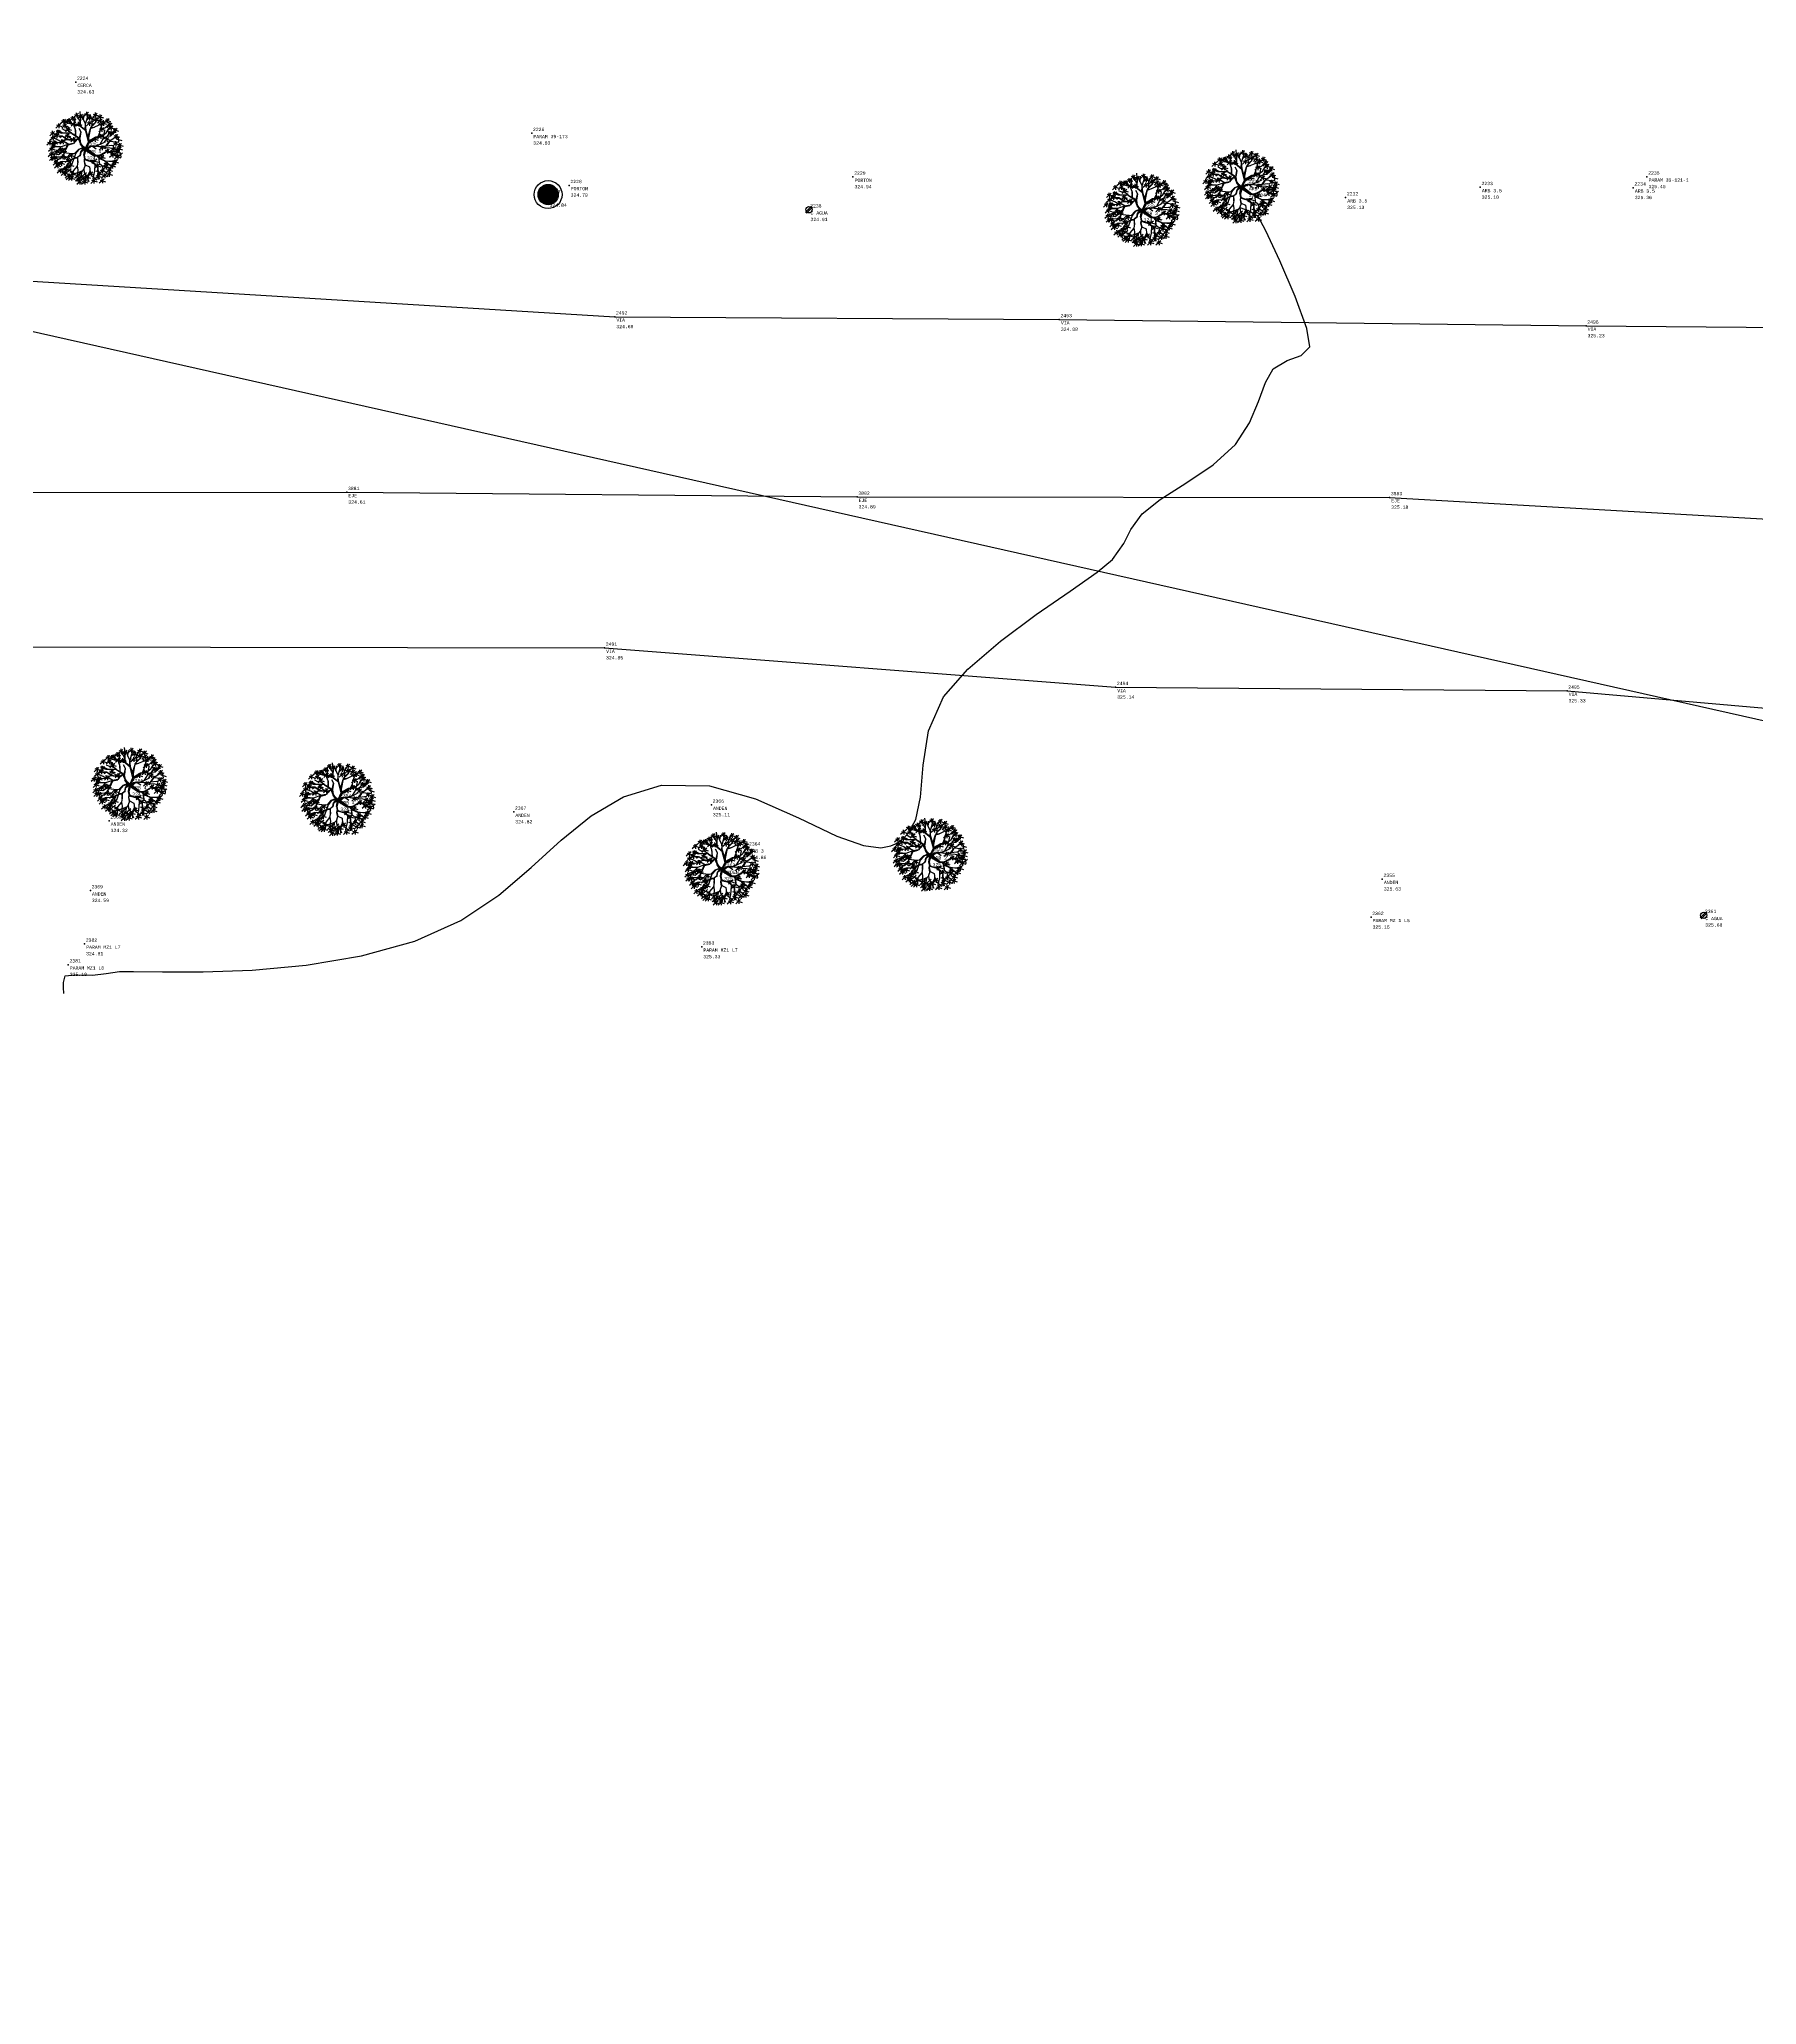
# Model space of a CAD drawing. Header units: metres. Extents: x 5050628 to 5051715, y 2427226 to 2427693.
# Drawn here: x 5051269.77 to 5051295.77, y 2427516.79 to 2427546.56 of the extents above; entities that cross this region are included whole.
import ezdxf
from ezdxf.enums import TextEntityAlignment as Align

# ---------------------------------------------------------------- set-up
doc = ezdxf.new("R2010")
doc.units = ezdxf.units.M
for name, color, linetype in [('1. Eje Vía', 7, 'Continuous'), ('2', 7, 'Continuous'), ('ARBOLES', 3, 'Continuous'), ('C-TOPO-MINR-N', 11, 'Continuous'), ('CONTADOR AGUA', 255, 'Continuous'), ('CVL_PUNTO', 2, 'Continuous'), ('CVL_PUNTO_COR', 2, 'Continuous'), ('CVL_PUNTO_NUM', 2, 'Continuous'), ('POSTE', 2, 'Continuous'), ('Red Baja Tension', 30, 'Continuous'), ('Vía', 40, 'Continuous')]:
    doc.layers.add(name, color=color, linetype=linetype)
doc.layers.add('Poste Baja tension', color=30, linetype='Continuous', lineweight=100)
doc.styles.add('MONOTXT4', font='monotxt4.shx')

# ---------------------------------------------------------------- blocks, each defined once
blk = doc.blocks.new('ar-2')
at = {"layer": 'ARBOLES'}
for p, q in [((28.786, 111.965), (28.579, 111.782)), ((28.613, 111.92), (28.846, 111.848)), ((28.69, 111.982), (28.714, 111.782)), ((28.994, 112.147), (28.788, 111.964)), ((28.821, 112.102), (29.055, 112.03)), ((29.043, 111.964), (28.837, 111.781)), ((28.87, 111.919), (29.104, 111.847)), ((28.899, 112.164), (28.922, 111.964)), ((28.948, 111.981), (28.971, 111.781)), ((29.159, 112.15), (28.953, 111.966)), ((29.24, 111.943), (28.972, 112.031)), ((28.986, 112.105), (29.22, 112.033)), ((29.198, 111.809), (28.992, 111.626)), ((29.025, 111.764), (29.259, 111.692)), ((29.064, 112.167), (29.087, 111.966)), ((29.103, 111.827), (29.126, 111.626)), ((29.381, 112.272), (29.175, 112.089)), ((29.208, 112.227), (29.442, 112.155)), ((29.442, 112.04), (29.235, 111.857)), ((29.269, 111.995), (29.502, 111.923)), ((29.286, 112.289), (29.309, 112.089)), ((29.552, 112.413), (29.346, 112.23)), ((29.401, 112.088), (29.364, 112.162)), ((29.379, 112.368), (29.613, 112.296)), ((29.632, 112.027), (29.426, 111.844)), ((29.457, 112.43), (29.48, 112.23)), ((29.459, 111.982), (29.692, 111.91)), ((29.716, 112.36), (29.509, 112.177)), ((29.537, 112.044), (29.56, 111.844)), ((29.543, 112.315), (29.776, 112.243)), ((29.603, 112.491), (29.626, 112.29)), ((29.982, 112.455), (29.776, 112.272)), ((29.809, 112.411), (30.043, 112.339)), ((29.887, 112.473), (29.91, 112.272)), ((30.096, 112.061), (29.889, 111.878)), ((30.099, 112.288), (29.893, 112.105)), ((29.923, 112.016), (30.156, 111.944)), ((29.926, 112.243), (30.16, 112.171)), ((30, 112.078), (30.023, 111.878)), ((30.004, 112.305), (30.027, 112.105)), ((30.344, 112.212), (30.137, 112.029)), ((30.353, 112.423), (30.146, 112.24)), ((30.171, 112.168), (30.404, 112.095)), ((30.18, 112.379), (30.413, 112.306)), ((30.248, 112.23), (30.271, 112.029)), ((30.257, 112.441), (30.28, 112.24)), ((30.555, 112.339), (30.348, 112.155)), ((30.566, 112.171), (30.36, 111.988)), ((30.382, 112.294), (30.615, 112.222)), ((30.393, 112.127), (30.627, 112.054)), ((30.434, 111.919), (30.446, 112)), ((30.449, 111.764), (30.683, 111.692)), ((30.459, 112.356), (30.482, 112.155)), ((30.471, 112.189), (30.494, 111.988)), ((30.694, 112.066), (30.488, 111.883)), ((30.521, 112.021), (30.755, 111.949)), ((30.527, 111.827), (30.55, 111.626)), ((30.599, 112.083), (30.622, 111.883)), ((30.86, 112.173), (30.654, 111.99)), ((30.687, 112.129), (30.921, 112.056)), ((30.743, 112.051), (30.977, 111.979)), ((30.963, 111.971), (30.756, 111.788)), ((30.765, 112.191), (30.788, 111.99)), ((30.79, 111.926), (31.023, 111.854)), ((31.017, 111.865), (30.81, 111.682)), ((30.844, 111.82), (31.077, 111.748)), ((30.857, 111.782), (30.956, 111.857)), ((30.867, 111.988), (30.89, 111.788)), ((30.921, 111.882), (30.945, 111.682)), ((31.2, 111.764), (30.994, 111.581)), ((31.027, 111.72), (31.261, 111.648)), ((31.105, 111.782), (31.128, 111.581)), ((28.4, 111.227), (28.194, 111.044)), ((28.227, 111.182), (28.46, 111.11)), ((28.48, 110.97), (28.274, 110.787)), ((28.305, 111.244), (28.328, 111.044)), ((28.307, 110.925), (28.541, 110.853)), ((28.528, 111.641), (28.322, 111.457)), ((28.536, 111.431), (28.33, 111.248)), ((28.355, 111.596), (28.589, 111.524)), ((28.363, 111.387), (28.597, 111.315)), ((28.569, 111.108), (28.363, 110.925)), ((28.385, 110.987), (28.408, 110.787)), ((28.603, 111.231), (28.396, 111.048)), ((28.43, 111.186), (28.663, 111.114)), ((28.433, 111.658), (28.456, 111.457)), ((28.441, 111.449), (28.464, 111.248)), ((28.474, 111.126), (28.497, 110.925)), ((28.703, 111.533), (28.497, 111.35)), ((28.507, 111.248), (28.53, 111.048)), ((28.68, 111.44), (28.53, 111.502)), ((28.764, 111.682), (28.558, 111.499)), ((28.608, 111.55), (28.631, 111.35)), ((28.669, 111.7), (28.692, 111.499)), ((28.875, 110.925), (28.669, 110.742)), ((28.702, 110.88), (28.936, 110.808)), ((28.964, 111.276), (28.758, 111.092)), ((28.98, 110.902), (28.774, 110.719)), ((28.78, 110.942), (28.803, 110.742)), ((28.869, 111.293), (28.892, 111.092)), ((28.885, 110.919), (28.908, 110.719)), ((29.153, 111.542), (28.947, 111.359)), ((28.98, 111.498), (29.214, 111.426)), ((29.058, 111.56), (29.081, 111.359)), ((29.29, 111.272), (29.084, 111.452)), ((29.426, 111.381), (29.22, 111.198)), ((29.253, 111.336), (29.486, 111.264)), ((29.331, 111.398), (29.354, 111.198)), ((30.16, 111.33), (30.393, 111.258)), ((30.237, 111.392), (30.26, 111.192)), ((30.572, 111.509), (30.366, 111.326)), ((30.399, 111.465), (30.632, 111.392)), ((30.638, 111.025), (30.432, 110.841)), ((30.465, 110.98), (30.699, 110.908)), ((30.477, 111.527), (30.5, 111.326)), ((30.543, 111.042), (30.566, 110.841)), ((30.603, 111.328), (30.677, 111.671)), ((30.85, 111.375), (30.644, 111.192)), ((30.868, 110.88), (30.662, 110.697)), ((30.677, 111.33), (30.911, 111.258)), ((30.755, 111.392), (30.778, 111.192)), ((30.773, 110.897), (30.796, 110.697)), ((30.808, 111.591), (31.042, 111.519)), ((31.128, 110.97), (30.922, 110.787)), ((31.222, 111.198), (31.016, 111.015)), ((31.239, 111.509), (31.033, 111.326)), ((31.033, 110.987), (31.056, 110.787)), ((31.049, 111.153), (31.283, 111.081)), ((31.066, 111.465), (31.3, 111.392)), ((31.094, 111.372), (31.231, 111.378)), ((31.127, 111.215), (31.15, 111.015)), ((31.144, 111.527), (31.167, 111.326)), ((31.368, 110.97), (31.162, 110.787)), ((31.164, 111.32), (31.398, 111.248)), ((31.394, 111.125), (31.188, 110.942)), ((31.195, 110.925), (31.428, 110.853)), ((31.221, 111.081), (31.455, 111.009)), ((31.242, 111.382), (31.265, 111.182)), ((31.273, 110.987), (31.296, 110.787)), ((31.299, 111.143), (31.322, 110.942)), ((28.468, 110.742), (28.262, 110.559)), ((28.295, 110.697), (28.529, 110.625)), ((28.513, 110.584), (28.307, 110.401)), ((28.34, 110.539), (28.574, 110.467)), ((28.373, 110.759), (28.396, 110.559)), ((28.608, 110.578), (28.402, 110.395)), ((28.418, 110.601), (28.441, 110.401)), ((28.435, 110.533), (28.669, 110.461)), ((28.669, 110.386), (28.463, 110.203)), ((28.699, 110.836), (28.493, 110.653)), ((28.513, 110.595), (28.536, 110.395)), ((28.526, 110.791), (28.759, 110.719)), ((28.738, 110.254), (28.532, 110.071)), ((28.565, 110.21), (28.798, 110.138)), ((28.574, 110.403), (28.597, 110.203)), ((28.604, 110.853), (28.627, 110.653)), ((28.848, 110.035), (28.641, 109.852)), ((28.643, 110.272), (28.666, 110.071)), ((28.897, 110.351), (28.69, 110.168)), ((28.724, 110.306), (28.957, 110.234)), ((28.953, 110.629), (28.747, 110.446)), ((28.752, 110.053), (28.776, 109.852)), ((28.78, 110.585), (29.013, 110.513)), ((28.801, 110.368), (28.825, 110.168)), ((28.807, 110.857), (29.041, 110.785)), ((29.048, 110.123), (28.842, 109.94)), ((28.858, 110.647), (28.881, 110.446)), ((28.875, 110.078), (29.109, 110.006)), ((28.953, 110.14), (28.976, 109.94)), ((29.183, 110.491), (28.977, 110.308)), ((29.01, 110.446), (29.243, 110.374)), ((29.237, 110.04), (29.031, 109.856)), ((29.088, 110.508), (29.111, 110.308)), ((29.113, 110.228), (29.346, 110.156)), ((29.32, 110.686), (29.114, 110.503)), ((29.147, 110.641), (29.381, 110.569)), ((29.225, 110.703), (29.248, 110.503)), ((30.328, 110.446), (30.122, 110.263)), ((30.155, 110.402), (30.389, 110.329)), ((30.449, 110.246), (30.243, 110.063)), ((30.276, 110.201), (30.51, 110.129)), ((30.354, 110.263), (30.377, 110.063)), ((30.627, 110.614), (30.421, 110.43)), ((30.454, 110.569), (30.687, 110.497)), ((30.532, 110.631), (30.555, 110.43)), ((30.555, 110.041), (30.578, 109.841)), ((30.811, 110.324), (30.605, 110.14)), ((30.811, 110.191), (30.605, 110.008)), ((30.638, 110.279), (30.872, 110.207)), ((30.716, 110.341), (30.739, 110.14)), ((30.716, 110.208), (30.739, 110.008)), ((30.944, 110.051), (30.738, 109.868)), ((30.849, 110.068), (30.872, 109.868)), ((31.078, 110.24), (30.872, 110.057)), ((31.089, 110.713), (30.883, 110.53)), ((30.883, 110.226), (31.007, 110.065)), ((30.905, 110.195), (31.138, 110.123)), ((30.916, 110.668), (31.15, 110.596)), ((30.983, 110.257), (31.006, 110.057)), ((30.994, 110.73), (31.017, 110.53)), ((31.2, 110.407), (30.994, 110.224)), ((31.276, 110.82), (31.07, 110.637)), ((31.301, 110.632), (31.094, 110.449)), ((31.103, 110.776), (31.336, 110.704)), ((31.105, 110.425), (31.128, 110.224)), ((31.128, 110.587), (31.361, 110.515)), ((31.181, 110.838), (31.204, 110.637)), ((31.205, 110.649), (31.228, 110.449)), ((31.433, 110.725), (31.227, 110.542)), ((31.338, 110.742), (31.361, 110.542)), ((28.675, 109.99), (28.908, 109.918)), ((29.013, 109.94), (28.807, 109.757)), ((28.84, 109.895), (29.074, 109.823)), ((28.918, 109.957), (28.941, 109.757)), ((28.974, 109.92), (28.997, 109.72)), ((29.186, 109.821), (28.979, 109.638)), ((29.235, 109.753), (29.028, 109.57)), ((29.064, 109.995), (29.297, 109.923)), ((29.09, 109.838), (29.113, 109.638)), ((29.331, 109.718), (29.124, 109.535)), ((29.139, 109.77), (29.162, 109.57)), ((29.158, 109.673), (29.391, 109.601)), ((29.181, 109.913), (29.414, 109.841)), ((29.23, 109.845), (29.463, 109.773)), ((29.235, 109.735), (29.259, 109.535)), ((29.603, 109.817), (29.397, 109.634)), ((29.459, 109.65), (29.692, 109.578)), ((29.684, 109.547), (29.478, 109.364)), ((29.508, 109.835), (29.531, 109.634)), ((29.511, 109.502), (29.745, 109.43)), ((29.514, 109.523), (29.632, 109.679)), ((29.537, 109.712), (29.56, 109.512)), ((29.581, 109.897), (29.605, 109.696)), ((29.589, 109.564), (29.612, 109.364)), ((29.654, 109.673), (29.887, 109.601)), ((29.887, 109.874), (29.681, 109.691)), ((29.887, 109.556), (29.681, 109.373)), ((29.904, 109.773), (29.698, 109.59)), ((29.714, 109.512), (29.948, 109.44)), ((29.731, 109.735), (29.754, 109.535)), ((29.792, 109.574), (29.815, 109.373)), ((30.01, 109.763), (29.803, 109.579)), ((29.869, 109.753), (29.831, 109.61)), ((29.831, 109.61), (29.85, 109.479)), ((29.837, 109.718), (30.07, 109.646)), ((29.914, 109.78), (29.938, 109.579)), ((30.165, 109.907), (29.959, 109.724)), ((29.992, 109.862), (30.226, 109.79)), ((30.282, 109.601), (30.076, 109.418)), ((30.109, 109.556), (30.343, 109.484)), ((30.167, 109.616), (30.211, 109.523)), ((30.187, 109.618), (30.21, 109.418)), ((30.471, 109.796), (30.265, 109.613)), ((30.294, 109.956), (30.527, 109.884)), ((30.298, 109.751), (30.532, 109.679)), ((30.376, 109.813), (30.399, 109.613)), ((30.645, 109.605), (30.439, 109.422)), ((30.65, 110.024), (30.444, 109.841)), ((30.472, 109.561), (30.706, 109.489)), ((30.477, 109.979), (30.71, 109.907)), ((30.743, 109.829), (30.537, 109.646)), ((30.55, 109.623), (30.573, 109.422)), ((30.57, 109.784), (30.804, 109.712)), ((30.648, 109.846), (30.671, 109.646)), ((30.94, 109.879), (30.733, 109.696)), ((30.767, 109.835), (31, 109.763)), ((30.771, 110.006), (31.004, 109.934)), ((30.844, 109.897), (30.867, 109.696))]:
    blk.add_line(p, q, dxfattribs=at)
at = {"layer": 'ARBOLES', "color": 27}
for p, q in [((28.978, 111.677), (28.853, 111.744)), ((29.041, 111.839), (28.91, 111.982)), ((29.102, 111.683), (29.041, 111.839)), ((29.245, 111.956), (29.091, 112.149)), ((29.115, 112.149), (29.24, 111.988)), ((29.24, 111.988), (29.14, 112.174)), ((29.277, 111.969), (29.158, 112.187)), ((29.383, 111.888), (29.245, 111.956)), ((29.383, 111.9), (29.277, 111.969)), ((29.346, 112.057), (29.369, 111.857)), ((29.37, 111.844), (29.414, 112.149)), ((29.42, 111.733), (29.37, 111.844)), ((29.37, 111.844), (29.42, 111.683)), ((29.494, 111.894), (29.383, 111.9)), ((29.588, 111.876), (29.383, 111.888)), ((29.414, 112.149), (29.395, 112.287)), ((29.439, 111.458), (29.42, 111.733)), ((29.619, 111.888), (29.494, 111.894)), ((29.638, 112.025), (29.5, 112.311)), ((29.662, 111.601), (29.576, 111.757)), ((29.862, 111.657), (29.588, 111.876)), ((29.638, 112.218), (29.619, 112.342)), ((29.619, 111.888), (29.644, 112.043)), ((29.62, 112.377), (29.643, 112.177)), ((29.638, 112.342), (29.65, 112.224)), ((29.644, 112.043), (29.638, 112.218)), ((29.638, 111.906), (29.644, 111.863)), ((29.644, 111.993), (29.662, 112.348)), ((29.669, 111.832), (29.644, 111.993)), ((29.881, 111.664), (29.669, 111.832)), ((29.756, 112.137), (29.688, 112.342)), ((29.762, 112.143), (29.787, 112.361)), ((29.849, 111.956), (29.762, 112.143)), ((29.837, 111.701), (29.855, 111.95)), ((29.874, 111.677), (29.849, 111.956)), ((29.855, 111.956), (29.974, 112.361)), ((29.961, 111.421), (30.067, 111.77)), ((29.998, 111.365), (30.08, 111.794)), ((30.129, 112.131), (30.048, 112.355)), ((30.08, 111.794), (30.142, 111.882)), ((30.086, 111.776), (30.223, 111.82)), ((30.104, 111.813), (30.229, 111.826)), ((30.142, 111.882), (30.129, 112.131)), ((30.136, 112.137), (30.229, 112.305)), ((30.142, 111.919), (30.297, 112.038)), ((30.147, 111.882), (30.297, 112.031)), ((30.223, 111.82), (30.428, 111.913)), ((30.297, 112.031), (30.396, 112.249)), ((30.622, 111.809), (30.416, 111.626)), ((30.428, 111.913), (30.739, 112.056)), ((30.484, 111.714), (30.546, 111.888)), ((30.491, 111.701), (30.701, 111.8)), ((30.502, 111.739), (30.695, 111.794)), ((30.546, 111.888), (30.595, 111.956)), ((30.595, 111.956), (30.621, 112.125)), ((30.701, 111.8), (30.857, 111.963)), ((30.739, 111.577), (30.857, 111.782)), ((30.757, 111.863), (30.87, 111.943)), ((30.757, 111.85), (30.882, 111.919)), ((28.396, 111.064), (28.63, 110.991)), ((28.406, 110.992), (28.767, 110.98)), ((28.786, 110.98), (28.412, 111.011)), ((28.637, 111.16), (28.419, 111.135)), ((28.431, 111.16), (28.556, 111.166)), ((28.723, 111.148), (28.437, 111.198)), ((28.711, 111.253), (28.481, 111.359)), ((28.53, 111.488), (28.763, 111.416)), ((28.591, 111.638), (28.825, 111.565)), ((28.853, 111.558), (28.611, 111.664)), ((28.853, 111.564), (28.636, 111.67)), ((28.804, 110.979), (28.648, 110.817)), ((28.897, 111.564), (28.654, 111.695)), ((28.853, 111.44), (28.68, 111.44)), ((28.829, 111.166), (28.711, 111.253)), ((28.823, 111.166), (28.723, 111.148)), ((28.848, 111.434), (28.755, 111.366)), ((28.791, 111.231), (29.025, 111.159)), ((29.102, 111.085), (28.804, 110.979)), ((29.116, 111.085), (28.811, 111.284)), ((29.016, 111.278), (28.823, 111.166)), ((29.245, 111.558), (28.853, 111.558)), ((29.091, 111.303), (28.853, 111.44)), ((29.041, 111.297), (28.854, 111.434)), ((29.072, 111.067), (28.973, 110.799)), ((29.091, 111.677), (28.978, 111.677)), ((29.103, 111.06), (28.985, 110.805)), ((28.997, 111.173), (29.14, 111.098)), ((29.246, 111.253), (29.016, 111.278)), ((29.234, 111.272), (29.041, 111.297)), ((29.277, 111.259), (29.091, 111.303)), ((29.258, 111.564), (29.102, 111.683)), ((29.339, 111.129), (29.102, 111.085)), ((29.109, 111.067), (29.327, 111.116)), ((29.494, 111.409), (29.245, 111.558)), ((29.408, 111.26), (29.265, 111.26)), ((29.563, 111.334), (29.271, 111.534)), ((29.457, 111.285), (29.277, 111.259)), ((29.47, 111.285), (29.339, 111.129)), ((29.433, 111.278), (29.339, 111.129)), ((29.42, 111.683), (29.414, 111.471)), ((29.544, 111.334), (29.457, 111.285)), ((29.55, 111.309), (29.47, 111.285)), ((29.619, 111.328), (29.494, 111.409)), ((29.738, 110.942), (29.545, 110.868)), ((29.55, 111.309), (29.625, 111.135)), ((29.756, 110.917), (29.551, 110.861)), ((29.595, 111.266), (29.563, 111.334)), ((29.6, 111.352), (29.656, 111.595)), ((29.644, 111.11), (29.6, 111.322)), ((29.656, 111.129), (29.619, 111.328)), ((29.625, 111.346), (29.662, 111.601)), ((29.763, 110.923), (29.638, 111.098)), ((29.749, 110.967), (29.644, 111.11)), ((29.848, 110.918), (29.651, 110.743)), ((29.756, 110.992), (29.656, 111.129)), ((29.657, 110.768), (29.781, 110.936)), ((29.812, 110.923), (29.657, 110.768)), ((29.855, 110.917), (29.749, 110.967)), ((29.855, 110.917), (29.756, 110.992)), ((29.812, 110.874), (29.769, 110.625)), ((29.848, 110.918), (29.775, 110.612)), ((29.848, 110.918), (29.98, 111.197)), ((29.848, 110.918), (30.004, 111.179)), ((29.848, 110.918), (29.887, 110.811)), ((29.98, 111.197), (29.862, 111.657)), ((29.967, 111.378), (29.881, 111.664)), ((29.893, 110.954), (29.881, 110.917)), ((29.881, 110.917), (29.905, 110.817)), ((29.905, 110.817), (29.918, 110.917)), ((29.918, 110.992), (30.017, 111.16)), ((29.918, 110.936), (30.043, 111.017)), ((29.918, 110.917), (29.918, 110.992)), ((29.924, 110.911), (30.018, 110.986)), ((29.93, 110.898), (30.291, 110.618)), ((29.949, 110.886), (30.092, 111.005)), ((29.998, 111.352), (29.967, 111.378)), ((30.004, 111.179), (29.974, 111.346)), ((29.98, 111.384), (30.017, 111.534)), ((30.017, 111.179), (29.998, 111.352)), ((30.017, 111.246), (30.297, 111.409)), ((30.018, 110.986), (30.105, 111.017)), ((30.03, 111.209), (30.253, 111.359)), ((30.036, 111.179), (30.309, 111.396)), ((30.092, 111.005), (30.155, 111.005)), ((30.105, 111.017), (30.298, 111.017)), ((30.333, 111.375), (30.126, 111.192)), ((30.155, 111.005), (30.31, 110.892)), ((30.192, 110.986), (30.323, 111.011)), ((30.279, 111.017), (30.472, 111.091)), ((30.297, 111.409), (30.422, 111.421)), ((30.298, 111.017), (30.422, 110.992)), ((30.309, 111.396), (30.471, 111.409)), ((30.348, 111.017), (30.478, 111.091)), ((30.385, 111.421), (30.459, 111.59)), ((30.422, 111.421), (30.446, 111.502)), ((30.422, 110.992), (30.727, 111.017)), ((30.446, 111.502), (30.491, 111.701)), ((30.471, 111.409), (30.565, 111.446)), ((30.472, 111.091), (30.609, 111.322)), ((30.491, 111.091), (30.721, 111.21)), ((30.528, 110.992), (30.659, 110.986)), ((30.565, 111.446), (30.739, 111.577)), ((30.609, 111.322), (30.783, 111.434)), ((30.615, 111.366), (30.789, 111.44)), ((30.628, 111.005), (30.721, 110.955)), ((30.721, 110.955), (30.908, 110.942)), ((30.727, 111.017), (30.876, 111.216)), ((30.746, 111.023), (30.976, 111.048)), ((30.981, 111.635), (30.775, 111.452)), ((30.777, 111.036), (30.889, 111.229)), ((30.783, 111.648), (31.017, 111.576)), ((30.783, 111.434), (30.939, 111.453)), ((30.789, 111.434), (30.895, 111.621)), ((30.876, 111.216), (31.094, 111.372)), ((30.886, 111.653), (30.909, 111.452)), ((30.889, 111.216), (31.275, 111.173)), ((30.908, 110.942), (31.293, 110.874)), ((30.939, 111.453), (31.088, 111.652)), ((30.939, 111.453), (31.119, 111.614)), ((30.955, 110.925), (31.189, 110.853)), ((30.976, 111.048), (31.063, 111.042)), ((28.648, 110.817), (28.418, 110.705)), ((28.699, 110.637), (28.456, 110.675)), ((28.568, 110.525), (28.462, 110.5)), ((28.63, 110.525), (28.475, 110.482)), ((28.496, 110.341), (28.729, 110.269)), ((28.798, 110.5), (28.531, 110.339)), ((28.755, 110.538), (28.537, 110.532)), ((28.86, 110.357), (28.58, 110.27)), ((28.705, 110.282), (28.58, 110.257)), ((28.599, 110.233), (28.705, 110.282)), ((28.612, 110.208), (28.842, 110.345)), ((28.923, 110.563), (28.63, 110.525)), ((28.848, 110.743), (28.699, 110.637)), ((28.991, 110.096), (28.755, 109.984)), ((28.991, 110.793), (28.798, 110.5)), ((28.985, 110.805), (28.848, 110.743)), ((29.109, 110.339), (28.86, 110.357)), ((29.284, 110.681), (28.916, 110.724)), ((29.06, 110.538), (28.923, 110.563)), ((29.066, 110.532), (28.923, 110.438)), ((29.035, 110.158), (28.96, 109.791)), ((29.091, 110.245), (28.973, 109.766)), ((29.078, 110.251), (28.991, 110.096)), ((29.178, 110.669), (29.06, 110.538)), ((29.184, 110.282), (29.078, 110.251)), ((29.286, 110.273), (29.08, 110.09)), ((29.271, 110.245), (29.103, 110.052)), ((29.228, 110.432), (29.109, 110.339)), ((29.122, 110.332), (29.228, 110.407)), ((29.228, 110.407), (29.165, 110.282)), ((29.408, 110.693), (29.178, 110.669)), ((29.253, 110.426), (29.184, 110.282)), ((29.191, 110.29), (29.214, 110.09)), ((29.414, 110.507), (29.228, 110.432)), ((29.427, 110.494), (29.253, 110.426)), ((29.421, 110.687), (29.271, 110.245)), ((29.489, 110.152), (29.321, 109.952)), ((29.545, 110.868), (29.377, 110.693)), ((29.551, 110.861), (29.408, 110.693)), ((29.514, 110.519), (29.414, 110.507)), ((29.501, 110.482), (29.427, 110.494)), ((29.433, 110.693), (29.582, 110.868)), ((29.52, 110.332), (29.489, 110.152)), ((29.495, 110.164), (29.52, 109.984)), ((29.501, 110.519), (29.52, 110.332)), ((29.613, 110.612), (29.514, 110.525)), ((29.582, 110.575), (29.514, 110.519)), ((29.52, 110.307), (29.526, 110.513)), ((29.626, 110.6), (29.582, 110.575)), ((29.644, 110.774), (29.613, 110.612)), ((29.651, 110.743), (29.626, 110.6)), ((29.775, 110.612), (29.812, 110.457)), ((29.831, 110.195), (29.775, 110.04)), ((29.775, 110.04), (29.787, 109.884)), ((29.8, 110.45), (29.787, 110.357)), ((29.787, 110.357), (29.819, 110.183)), ((29.819, 110.432), (29.794, 110.364)), ((29.794, 110.364), (29.837, 110.208)), ((29.856, 110.812), (29.8, 110.618)), ((29.8, 110.618), (29.825, 110.469)), ((29.812, 110.457), (29.887, 110.413)), ((29.825, 110.469), (29.912, 110.426)), ((29.837, 110.208), (30.018, 110.12)), ((29.887, 110.811), (30.223, 110.599)), ((29.887, 110.413), (30.124, 110.345)), ((29.912, 110.426), (30.092, 110.37)), ((29.937, 110.805), (29.93, 110.867)), ((29.93, 110.867), (30.21, 110.655)), ((30.204, 110.631), (29.937, 110.805)), ((30.21, 110.655), (29.967, 110.811)), ((30.018, 110.12), (30.043, 109.915)), ((30.285, 110.413), (30.055, 110.382)), ((30.124, 110.37), (30.254, 110.264)), ((30.124, 110.345), (30.248, 110.245)), ((30.13, 110.37), (30.285, 110.413)), ((30.291, 110.618), (30.204, 110.631)), ((30.223, 110.599), (30.341, 110.593)), ((30.248, 110.245), (30.235, 109.934)), ((30.26, 110.257), (30.379, 110.071)), ((30.309, 110.618), (30.372, 110.618)), ((30.341, 110.593), (30.422, 110.493)), ((30.366, 110.046), (30.379, 109.853)), ((30.372, 110.618), (30.502, 110.649)), ((30.379, 110.071), (30.397, 109.884)), ((30.403, 110.581), (30.446, 110.493)), ((30.409, 110.581), (30.534, 110.643)), ((30.416, 110.488), (30.428, 110.282)), ((30.422, 110.493), (30.701, 110.369)), ((30.428, 110.282), (30.546, 110.189)), ((30.453, 110.282), (30.435, 110.482)), ((30.446, 110.493), (30.695, 110.388)), ((30.502, 110.649), (30.739, 110.787)), ((30.534, 110.643), (30.733, 110.768)), ((30.546, 110.189), (30.615, 109.971)), ((30.565, 110.171), (30.814, 110.102)), ((30.578, 110.189), (30.827, 110.108)), ((30.638, 110.146), (30.872, 110.074)), ((30.683, 110.364), (30.883, 110.226)), ((30.695, 110.835), (30.928, 110.763)), ((30.695, 110.388), (31, 110.35)), ((30.701, 110.369), (31.019, 110.376)), ((30.733, 110.768), (30.9, 110.737)), ((30.739, 110.787), (30.882, 110.755)), ((30.827, 110.108), (30.914, 109.977)), ((30.882, 110.755), (31.199, 110.787)), ((30.9, 110.737), (31.156, 110.631)), ((31.138, 110.612), (30.907, 110.724)), ((31.181, 110.811), (30.919, 110.761)), ((31, 110.35), (31.099, 110.195)), ((31.019, 110.376), (31.231, 110.443)), ((31.027, 110.363), (31.261, 110.29)), ((31.249, 110.581), (31.138, 110.612)), ((31.261, 110.599), (31.144, 110.625)), ((31.156, 110.631), (31.274, 110.625)), ((31.298, 110.798), (31.181, 110.811)), ((31.199, 110.787), (31.293, 110.755)), ((31.298, 110.78), (31.224, 110.792)), ((29.215, 109.772), (29.085, 109.691)), ((29.676, 109.915), (29.215, 109.772)), ((29.246, 109.784), (29.713, 109.952)), ((29.302, 109.679), (29.259, 109.616)), ((29.321, 109.952), (29.302, 109.679)), ((29.632, 109.695), (29.426, 109.512)), ((29.677, 109.879), (29.47, 109.696)), ((29.663, 109.729), (29.47, 109.517)), ((29.52, 109.984), (29.489, 109.753)), ((29.663, 109.722), (29.539, 109.511)), ((29.682, 109.915), (29.663, 109.729)), ((29.781, 110.027), (29.682, 109.915)), ((29.787, 109.884), (29.869, 109.753)), ((29.875, 109.753), (29.999, 109.492)), ((30.024, 109.909), (29.955, 109.76)), ((29.962, 109.747), (29.955, 109.486)), ((30.043, 109.915), (29.962, 109.747)), ((30.03, 109.965), (30.024, 109.909)), ((30.043, 109.915), (30.099, 109.772)), ((30.07, 109.924), (30.093, 109.724)), ((30.099, 109.772), (30.335, 109.573)), ((30.235, 109.934), (30.167, 109.616)), ((30.397, 109.585), (30.372, 109.841)), ((30.379, 109.853), (30.422, 109.592)), ((30.391, 109.884), (30.441, 109.592)), ((30.397, 109.884), (30.652, 109.735)), ((30.615, 109.971), (30.771, 109.853))]:
    blk.add_line(p, q, dxfattribs=at)
blk = doc.blocks.new('POSTE')
at = {"layer": 'POSTE'}
h = blk.add_hatch(color=30, dxfattribs=at)
edge = h.paths.add_edge_path()
edge.add_arc((992.96, 972.38), 0.558, 0, 360)
at = {"layer": 'POSTE', "color": 30}
for radius in [0.768, 0.558]:
    blk.add_circle((992.96, 972.38, 192.94), radius, dxfattribs=at)
blk = doc.blocks.new('A$Cd4a49434')
at = {"layer": 'POSTE', "xscale": 0.6787685145199105, "yscale": 0.6787685145199105, "zscale": 0.6787685145199105, "rotation": 349.84833}
blk.add_blockref('POSTE', (-779.251, -530.372, 158.248), dxfattribs=at)
blk = doc.blocks.new('CONT')
for p, q in [((-0.018, 0.018), (-0.141, -0.106)), ((-0.018, 0.018), (0.106, 0.141)), ((0.018, -0.018), (0.141, 0.106)), ((0.018, -0.018), (-0.106, -0.141))]:
    blk.add_line(p, q)
blk.add_circle((0, 0), 0.125)
blk = doc.blocks.new('A$Cf7b1f20d')
at = {"layer": '2', "xscale": 2, "yscale": 2, "zscale": 2}
blk.add_blockref('CONT', (0.28, 0.28), dxfattribs=at)

msp = doc.modelspace()

# ---------------------------------------------------------------- linework, layer by layer
at = {"layer": '1. Eje Vía', "elevation": 280.286, "flags": 128}
msp.add_lwpolyline([(5051244.163, 2427543.332), (5051251.264, 2427540.992), (5051258.463, 2427539.938), (5051266.308, 2427539.695), (5051274.424, 2427539.696), (5051282.151, 2427539.625), (5051290.215, 2427539.619), (5051298.063, 2427539.169), (5051306.182, 2427538.021), (5051314.462, 2427535.441), (5051321.454, 2427532.355), (5051328.49, 2427528.833), (5051334.097, 2427526.057), (5051339.551, 2427523.515), (5051345.746, 2427520.443), (5051352.51, 2427517.333)], dxfattribs=at)
at = {"layer": 'C-TOPO-MINR-N', "color": 32, "linetype": 'Continuous', "lineweight": -3}
msp.add_polyline3d([(5051270.14, 2427532.108, 325.966), (5051270.14, 2427532.125, 325.966), (5051270.136, 2427532.176, 325.966), (5051270.132, 2427532.272, 325.966), (5051270.159, 2427532.372, 325.966), (5051270.317, 2427532.39, 325.966), (5051270.573, 2427532.383, 325.966), (5051270.778, 2427532.409, 325.966), (5051270.983, 2427532.441, 325.966), (5051271.193, 2427532.44, 325.966), (5051271.632, 2427532.432, 325.966), (5051272.249, 2427532.433, 325.966), (5051272.992, 2427532.462, 325.966), (5051273.808, 2427532.537, 325.966), (5051274.645, 2427532.676, 325.966), (5051275.452, 2427532.897, 325.966), (5051276.15, 2427533.212, 325.966), (5051276.726, 2427533.597, 325.966), (5051277.218, 2427534.014, 325.966), (5051277.67, 2427534.427, 325.966), (5051278.122, 2427534.797, 325.966), (5051278.615, 2427535.086, 325.966), (5051279.19, 2427535.259, 325.966), (5051279.917, 2427535.249, 325.966), (5051280.614, 2427535.052, 325.966), (5051281.263, 2427534.766, 325.966), (5051281.844, 2427534.491, 325.966), (5051282.249, 2427534.345, 325.966), (5051282.51, 2427534.314, 325.966), (5051282.663, 2427534.341, 325.966), (5051282.732, 2427534.372, 325.966), (5051282.806, 2427534.419, 325.966), (5051282.925, 2427534.531, 325.966), (5051283.04, 2427534.74, 325.966), (5051283.113, 2427535.077, 325.966), (5051283.152, 2427535.564, 325.966), (5051283.232, 2427536.085, 325.966), (5051283.461, 2427536.597, 325.966), (5051283.83, 2427537.018, 325.966), (5051284.323, 2427537.442, 325.966), (5051284.863, 2427537.844, 325.966), (5051285.376, 2427538.201, 325.966), (5051285.787, 2427538.487, 325.966), (5051286.021, 2427538.677, 325.966), (5051286.188, 2427538.918, 325.966), (5051286.295, 2427539.134, 325.966), (5051286.466, 2427539.371, 325.966), (5051286.74, 2427539.586, 325.966), (5051287.131, 2427539.834, 325.966), (5051287.542, 2427540.113, 325.966), (5051287.879, 2427540.418, 325.966), (5051288.092, 2427540.747, 325.966), (5051288.229, 2427541.073, 325.966), (5051288.335, 2427541.358, 325.966), (5051288.453, 2427541.563, 325.966), (5051288.665, 2427541.694, 325.966), (5051288.874, 2427541.765, 325.966), (5051289.007, 2427541.9, 325.966), (5051288.96, 2427542.177, 325.966), (5051288.784, 2427542.66, 325.966), (5051288.553, 2427543.202, 325.966), (5051288.342, 2427543.655, 325.966), (5051288.224, 2427543.872, 325.966), (5051288.08, 2427543.959, 325.966), (5051287.953, 2427544.003, 325.966)], dxfattribs=at)
at = {"layer": 'CVL_PUNTO', "color": 4}
for p in [(5051270.32, 2427545.908, 325.097), (5051270.32, 2427545.908, 325.097), (5051277.225, 2427545.133, 325.298), (5051277.225, 2427545.133, 325.298), (5051270.467, 2427544.905, 325.047), (5051270.467, 2427544.905, 325.047), (5051277.791, 2427544.344, 325.257), (5051277.791, 2427544.344, 325.257), (5051282.089, 2427544.472, 325.407), (5051282.089, 2427544.472, 325.407), (5051288.058, 2427544.344, 325.508), (5051288.058, 2427544.344, 325.508), (5051291.587, 2427544.314, 325.565), (5051291.587, 2427544.314, 325.565), (5051293.904, 2427544.308, 325.831), (5051293.904, 2427544.308, 325.831), (5051294.112, 2427544.474, 325.919), (5051294.112, 2427544.474, 325.919), (5051277.473, 2427544.192, 325.309), (5051277.473, 2427544.192, 325.309), (5051281.422, 2427543.975, 325.376), (5051281.422, 2427543.975, 325.376), (5051286.467, 2427543.969, 325.342), (5051286.467, 2427543.969, 325.342), (5051289.549, 2427544.158, 325.595), (5051289.549, 2427544.158, 325.595), (5051278.482, 2427542.354, 325.147), (5051278.482, 2427542.354, 325.147), (5051285.213, 2427542.313, 325.346), (5051285.213, 2427542.313, 325.346), (5051293.189, 2427542.216, 325.696), (5051293.189, 2427542.216, 325.696), (5051274.424, 2427539.696, 325.077), (5051274.424, 2427539.696, 325.077), (5051282.151, 2427539.625, 325.355), (5051282.151, 2427539.625, 325.355), (5051290.215, 2427539.619, 325.642), (5051290.215, 2427539.619, 325.642), (5051278.327, 2427537.339, 325.32), (5051278.327, 2427537.339, 325.32), (5051286.066, 2427536.744, 325.608), (5051286.066, 2427536.744, 325.608), (5051292.901, 2427536.688, 325.796), (5051292.901, 2427536.688, 325.796), (5051271.151, 2427535.273, 325.037), (5051271.151, 2427535.273, 325.037), (5051274.303, 2427535.044, 325.328), (5051274.303, 2427535.044, 325.328), (5051270.825, 2427534.723, 324.787), (5051270.825, 2427534.723, 324.787), (5051276.952, 2427534.855, 325.289), (5051276.952, 2427534.855, 325.289), (5051279.945, 2427534.962, 325.575), (5051279.945, 2427534.962, 325.575), (5051280.496, 2427534.315, 325.33), (5051280.496, 2427534.315, 325.33), (5051283.271, 2427534.206, 325.537), (5051283.271, 2427534.206, 325.537), (5051280.116, 2427533.993, 325.548), (5051280.116, 2427533.993, 325.548), (5051290.104, 2427533.838, 326.099), (5051290.104, 2427533.838, 326.099), (5051270.541, 2427533.665, 325.057), (5051270.541, 2427533.665, 325.057), (5051289.933, 2427533.262, 325.626), (5051289.933, 2427533.262, 325.626), (5051294.971, 2427533.292, 326.145), (5051294.971, 2427533.292, 326.145), (5051270.454, 2427532.858, 325.275), (5051270.454, 2427532.858, 325.275), (5051279.799, 2427532.813, 325.795), (5051279.799, 2427532.813, 325.795), (5051270.206, 2427532.543, 325.57), (5051270.206, 2427532.543, 325.57)]:
    msp.add_point(p, dxfattribs=at)
at = {"layer": 'Red Baja Tension', "elevation": 323.355, "flags": 128}
msp.add_lwpolyline([(5051214.525, 2427564.231), (5051241.659, 2427548.434), (5051301.685, 2427534.931), (5051357.163, 2427520.468), (5051376.182, 2427506.523), (5051401.262, 2427536.202), (5051398.111, 2427603.967), (5051428.819, 2427622.067), (5051444.74, 2427634.543), (5051467.573, 2427655.58)], dxfattribs=at)
at = {"layer": 'Vía'}
for points in [[(5051244.712, 2427545.306, 324.125), (5051252.529, 2427543.179, 324.46), (5051260.815, 2427542.346, 324.657), (5051268.995, 2427542.935, 324.833), (5051278.482, 2427542.354, 325.147), (5051285.213, 2427542.313, 325.346), (5051293.189, 2427542.216, 325.696), (5051300.465, 2427542.156, 326.232), (5051308.639, 2427540.128, 326.75), (5051317.928, 2427537.173, 327.204), (5051325.445, 2427533.117, 327.629), (5051334.375, 2427528.89, 328.145), (5051341.103, 2427525.134, 328.497), (5051348.794, 2427521.475, 329.127)], [(5051242.377, 2427540.787, 324.142), (5051252.581, 2427537.831, 324.455), (5051260.269, 2427537.409, 324.641), (5051269.377, 2427537.357, 324.901), (5051278.327, 2427537.339, 325.32), (5051286.066, 2427536.744, 325.608), (5051292.901, 2427536.688, 325.796), (5051300.354, 2427536.038, 326.23), (5051307.047, 2427534.795, 326.682), (5051316.192, 2427531.686, 327.224), (5051322.63, 2427528.921, 327.7), (5051332.235, 2427524.426, 328.211), (5051338.767, 2427520.82, 328.604), (5051344.807, 2427517.944, 329.025), (5051346.609, 2427516.791, 329.247), (5051346.169, 2427515.569, 329.46), (5051345.957, 2427514.226, 329.348), (5051336.965, 2427491.51, 327.684)]]:
    msp.add_polyline3d(points, dxfattribs=at)

# ---------------------------------------------------------------- block references
at = {"layer": 'ARBOLES', "lineweight": 0, "xscale": 0.3543167345633265, "yscale": 0.3543167345633265, "zscale": 0.3543167345633265}
for p in [(5051259.891, 2427505.605, 325.047), (5051277.396, 2427505.024, 325.499), (5051275.891, 2427504.669, 325.342), (5051260.564, 2427495.973, 325.037), (5051263.716, 2427495.744, 325.328), (5051272.684, 2427494.906, 325.537), (5051269.529, 2427494.693, 325.548)]:
    msp.add_blockref('ar-2', p, dxfattribs=at)
at = {"layer": 'CONTADOR AGUA', "xscale": 0.1909267939007097, "yscale": 0.1909267939007097, "zscale": 0.1909267939007097, "rotation": 359.587882972625}
for p in [(5051281.368, 2427543.921, 325.376), (5051294.917, 2427533.238, 326.145)]:
    msp.add_blockref('A$Cf7b1f20d', p, dxfattribs=at)
at = {"layer": 'Poste Baja tension', "xscale": 0.4053535161564476, "yscale": 0.4053535161564476, "zscale": 0.4053535161564476, "rotation": 359.587882972625}
msp.add_blockref('A$Cd4a49434', (5051277.261, 2427543.994, 209.289), dxfattribs=at)

# ---------------------------------------------------------------- texts
at = {"layer": 'CVL_PUNTO_COR', "color": 4, "style": 'MONOTXT4'}
for s, p in [('324.63', (5051270.343, 2427545.785, 325.097)), ('324.83', (5051277.248, 2427545.01, 325.298)), ('324.58', (5051270.49, 2427544.782, 325.047)), ('324.94', (5051282.112, 2427544.349, 325.407)), ('325.45', (5051294.135, 2427544.351, 325.919)), ('324.84', (5051277.496, 2427544.069, 325.309)), ('324.79', (5051277.814, 2427544.221, 325.257)), ('325.04', (5051288.081, 2427544.221, 325.508)), ('325.13', (5051289.572, 2427544.035, 325.595)), ('325.10', (5051291.61, 2427544.191, 325.565)), ('325.36', (5051293.927, 2427544.185, 325.831)), ('324.91', (5051281.445, 2427543.852, 325.376)), ('324.88', (5051286.49, 2427543.846, 325.342)), ('324.68', (5051278.505, 2427542.231, 325.147)), ('324.88', (5051285.236, 2427542.19, 325.346)), ('325.23', (5051293.212, 2427542.093, 325.696)), ('324.61', (5051274.447, 2427539.573, 325.077)), ('324.89', (5051282.174, 2427539.502, 325.355)), ('325.18', (5051290.238, 2427539.496, 325.642)), ('324.85', (5051278.35, 2427537.216, 325.32)), ('325.14', (5051286.089, 2427536.621, 325.608)), ('325.33', (5051292.924, 2427536.565, 325.796)), ('324.57', (5051271.174, 2427535.15, 325.037)), ('324.86', (5051274.326, 2427534.921, 325.328)), ('324.82', (5051276.975, 2427534.732, 325.289)), ('325.11', (5051279.968, 2427534.839, 325.575)), ('324.32', (5051270.848, 2427534.6, 324.787)), ('324.86', (5051280.519, 2427534.192, 325.33)), ('325.08', (5051280.139, 2427533.87, 325.548)), ('325.07', (5051283.294, 2427534.083, 325.537)), ('324.59', (5051270.564, 2427533.542, 325.057)), ('325.63', (5051290.127, 2427533.715, 326.099)), ('325.16', (5051289.956, 2427533.139, 325.626)), ('325.68', (5051294.994, 2427533.169, 326.145)), ('324.81', (5051270.477, 2427532.735, 325.275)), ('325.33', (5051279.822, 2427532.69, 325.795)), ('325.10', (5051270.229, 2427532.42, 325.57))]:
    msp.add_text(s, height=0.05, dxfattribs=at).set_placement(p, align=Align.TOP_LEFT)
at = {"layer": 'CVL_PUNTO_NUM', "color": 4, "style": 'MONOTXT4'}
for s, p in [('2224', (5051270.338, 2427545.926, 325.097)), ('2226', (5051277.243, 2427545.151, 325.298)), ('2225', (5051270.485, 2427544.923, 325.047)), ('2229', (5051282.107, 2427544.49, 325.407)), ('2235', (5051294.13, 2427544.492, 325.919)), ('2227', (5051277.491, 2427544.21, 325.309)), ('2228', (5051277.809, 2427544.362, 325.257)), ('2231', (5051288.076, 2427544.362, 325.508)), ('2232', (5051289.567, 2427544.176, 325.595)), ('2233', (5051291.605, 2427544.332, 325.565)), ('2234', (5051293.922, 2427544.326, 325.831)), ('2238', (5051281.44, 2427543.993, 325.376)), ('2230', (5051286.485, 2427543.987, 325.342)), ('2492', (5051278.5, 2427542.372, 325.147)), ('2493', (5051285.231, 2427542.331, 325.346)), ('2496', (5051293.207, 2427542.234, 325.696)), ('3881', (5051274.442, 2427539.714, 325.077)), ('3882', (5051282.169, 2427539.643, 325.355)), ('3883', (5051290.233, 2427539.637, 325.642)), ('2491', (5051278.345, 2427537.357, 325.32)), ('2494', (5051286.084, 2427536.762, 325.608)), ('2495', (5051292.919, 2427536.706, 325.796)), ('2385', (5051271.169, 2427535.291, 325.037)), ('2384', (5051274.321, 2427535.062, 325.328)), ('2366', (5051279.963, 2427534.98, 325.575)), ('2368', (5051270.843, 2427534.741, 324.787)), ('2367', (5051276.97, 2427534.873, 325.289)), ('2364', (5051280.514, 2427534.333, 325.33)), ('2365', (5051283.289, 2427534.224, 325.537)), ('2363', (5051280.134, 2427534.011, 325.548)), ('2355', (5051290.122, 2427533.856, 326.099)), ('2369', (5051270.559, 2427533.683, 325.057)), ('2362', (5051289.951, 2427533.28, 325.626)), ('2361', (5051294.989, 2427533.31, 326.145)), ('2382', (5051270.472, 2427532.876, 325.275)), ('2381', (5051270.224, 2427532.561, 325.57)), ('2383', (5051279.817, 2427532.831, 325.795))]:
    msp.add_text(s, height=0.05, dxfattribs=at).set_placement(p, align=Align.BOTTOM_LEFT)
for s, p in [('CERCA', (5051270.345, 2427545.883, 325.097)), ('ARB 4', (5051270.492, 2427544.88, 325.047)), ('PARAM 39-173', (5051277.25, 2427545.108, 325.298)), ('PORTON', (5051277.816, 2427544.319, 325.257)), ('PORTON', (5051282.114, 2427544.447, 325.407)), ('ARB 3.5', (5051288.083, 2427544.319, 325.508)), ('ARB 3.5', (5051291.612, 2427544.289, 325.565)), ('ARB 3.5', (5051293.929, 2427544.283, 325.831)), ('PARAM 39-121-1', (5051294.137, 2427544.449, 325.919)), ('PBT', (5051277.498, 2427544.167, 325.309)), ('C AGUA', (5051281.447, 2427543.95, 325.376)), ('ARB 3.5', (5051286.492, 2427543.944, 325.342)), ('ARB 3.5', (5051289.574, 2427544.133, 325.595)), ('VIA', (5051278.507, 2427542.329, 325.147)), ('VIA', (5051285.238, 2427542.288, 325.346)), ('VIA', (5051293.214, 2427542.191, 325.696)), ('EJE', (5051274.449, 2427539.671, 325.077)), ('EJE', (5051282.176, 2427539.6, 325.355)), ('EJE', (5051290.24, 2427539.594, 325.642)), ('VIA', (5051278.352, 2427537.314, 325.32)), ('VIA', (5051286.091, 2427536.719, 325.608)), ('VIA', (5051292.926, 2427536.663, 325.796)), ('ARB 4', (5051271.176, 2427535.248, 325.037)), ('ARB 4', (5051274.328, 2427535.019, 325.328)), ('ANDEN', (5051276.977, 2427534.83, 325.289)), ('ANDEN', (5051279.97, 2427534.937, 325.575)), ('ANDEN', (5051270.85, 2427534.698, 324.787)), ('ARB 3', (5051280.521, 2427534.29, 325.33)), ('ARB 2', (5051283.296, 2427534.181, 325.537)), ('ANDEN', (5051280.141, 2427533.968, 325.548)), ('ANDEN', (5051290.129, 2427533.813, 326.099)), ('ANDEN', (5051270.566, 2427533.64, 325.057)), ('PARAM MZ 1 L5', (5051289.958, 2427533.237, 325.626)), ('C AGUA', (5051294.996, 2427533.267, 326.145)), ('PARAM MZ1 L7', (5051270.479, 2427532.833, 325.275)), ('PARAM MZ1 L7', (5051279.824, 2427532.788, 325.795)), ('PARAM MZ1 L8', (5051270.231, 2427532.518, 325.57))]:
    msp.add_text(s, height=0.05, dxfattribs=at).set_placement(p, align=Align.TOP_LEFT)

doc.saveas('drawing.dxf')
